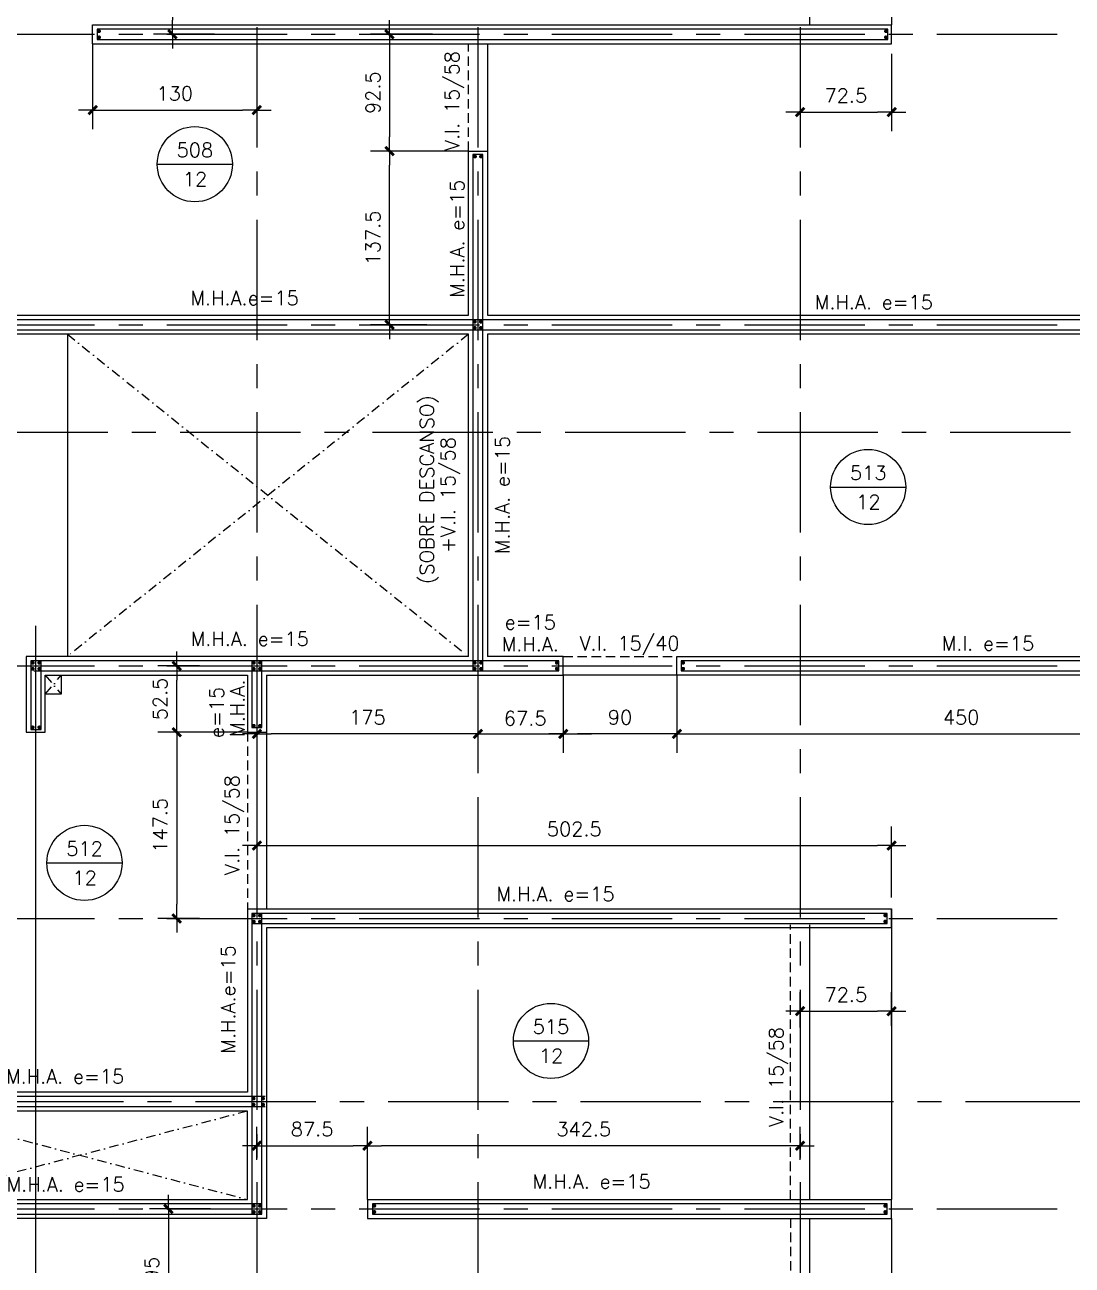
# Model space of a CAD drawing. Header units: millimetres. Extents: x -656330 to -652130, y 68248 to 71298.
# Drawn here: x -654391 to -653562, y 69334 to 70316 of the extents above; entities that cross this region are included whole.
import ezdxf
from ezdxf.enums import TextEntityAlignment as Align

# ---------------------------------------------------------------- set-up
doc = ezdxf.new("R2010")
doc.units = ezdxf.units.MM
doc.header["$LTSCALE"] = 30
for name, pattern in [('CENTER', [50.8, 31.75, -6.35, 6.35, -6.35]), ('DASHDOT', [1, 0.5, -0.25, 0, -0.25]), ('DASHED', [0.75, 0.5, -0.25])]:
    doc.linetypes.add(name, pattern=pattern)
for name, color, linetype in [('BORDE DE LOSAS', 3, 'Continuous'), ('COTAS', 5, 'Continuous'), ('EJES', 1, 'CENTER'), ('MALLA', 1, 'Continuous'), ('MUROS', 5, 'Continuous'), ('SEGMENTOS1', 2, 'DASHED'), ('TEXTOS1', 9, 'Continuous'), ('VANOS', 8, 'DASHDOT'), ('VIGAS', 3, 'Continuous')]:
    doc.layers.add(name, color=color, linetype=linetype)
doc.styles.add('ROMANS', font='romans')
doc.dimstyles.new('ING-50', dxfattribs={"dimscale": 5, "dimtxt": 2.25, "dimasz": 2.25, "dimexe": 3, "dimexo": 0, "dimgap": 1.5, "dimtad": 1, "dimdec": 1, "dimzin": 12, "dimdsep": 46, "dimtxsty": 'ROMANS', "dimblk1": 'TICK1', "dimblk2": 'TICK1', "dimsah": 1, "dimcen": 0.09, "dimclrd": 2, "dimclre": 1, "dimclrt": 3, "dimadec": 1, "dimazin": 3, "dimtfac": 1, "dimtdec": 1, "dimtix": 1, "dimtmove": 2, "dimatfit": 3, "dimfxl": 3, "dimtolj": 1, "dimtzin": 12, "dimarcsym": 0})

# ---------------------------------------------------------------- blocks, each defined once
blk = doc.blocks.new('losa-ne')
at = {"color": 5, "linetype": 'Continuous'}
blk.add_line((-29.75, 0), (29.75, 0), dxfattribs=at)
at = {"color": 3, "linetype": 'Continuous'}
blk.add_circle((0, 0), 29.75, dxfattribs=at)
at = {"color": 3, "linetype": 'Continuous', "style": 'ROMANS'}
for tag, p in [('N%%DL', (0.04, 5.64)), ('ESP', (0.16, -17.44))]:
    blk.add_attdef(tag, text='', height=11.25, dxfattribs=at).set_placement(p, align=Align.CENTER)
blk = doc.blocks.new('TICK1')
at = {"color": 2}
for points in [[(0, 0), (-1, 0)], [(0, 0), (1, 0)]]:
    blk.add_lwpolyline(points, dxfattribs=at)
at = {"color": 2, "const_width": 0.2}
blk.add_lwpolyline([(-0.3, -0.3), (0.3, 0.3)], dxfattribs=at)
blk = doc.blocks.new('*D117')
at = {"layer": 'COTAS', "color": 1, "lineweight": -2}
for p, q in [((-653964.65, 69800.75), (-653964.65, 69739.34)), ((-654032.15, 69789.41), (-654032.15, 69739.34))]:
    blk.add_line(p, q, dxfattribs=at)
at = {"layer": 'COTAS', "color": 2, "lineweight": -2}
for p, q in [((-654043.4, 69754.34), (-654054.65, 69754.34)), ((-654032.15, 69754.34), (-653964.65, 69754.34)), ((-653953.4, 69754.34), (-653942.15, 69754.34))]:
    blk.add_line(p, q, dxfattribs=at)
at = {"layer": 'Defpoints', "color": 0}
for p in [(-653964.65, 69800.75), (-654032.15, 69789.41), (-653964.65, 69754.34)]:
    blk.add_point(p, dxfattribs=at)
at = {"layer": 'COTAS', "color": 2, "lineweight": -2, "xscale": 11.25, "yscale": 11.25, "zscale": 11.25}
blk.add_blockref('TICK1', (-654032.15, 69754.34), dxfattribs=at)
at = {"layer": 'COTAS', "color": 2, "lineweight": -2, "xscale": 11.25, "yscale": 11.25, "zscale": 11.25, "rotation": 180}
blk.add_blockref('TICK1', (-653964.65, 69754.34), dxfattribs=at)
at = {"layer": 'COTAS', "color": 3, "insert": (-653994.74, 69766.66), "char_height": 11.25, "attachment_point": 5, "style": 'ROMANS'}
blk.add_mtext('\\A1;67.5', dxfattribs=at)
blk = doc.blocks.new('*D121')
at = {"layer": 'COTAS', "color": 1, "lineweight": -2}
for p, q in [((-653777.15, 70287.84), (-653777.15, 70231.65)), ((-653704.65, 70292.65), (-653704.65, 70231.65))]:
    blk.add_line(p, q, dxfattribs=at)
at = {"layer": 'COTAS', "color": 2, "lineweight": -2}
blk.add_line((-653765.9, 70246.65), (-653715.9, 70246.65), dxfattribs=at)
at = {"layer": 'Defpoints', "color": 0}
for p in [(-653777.15, 70287.84), (-653704.65, 70292.65), (-653704.65, 70246.65)]:
    blk.add_point(p, dxfattribs=at)
at = {"layer": 'COTAS', "color": 2, "lineweight": -2, "xscale": 11.25, "yscale": 11.25, "zscale": 11.25, "rotation": 180}
blk.add_blockref('TICK1', (-653777.15, 70246.65), dxfattribs=at)
at = {"layer": 'COTAS', "color": 2, "lineweight": -2, "xscale": 11.25, "yscale": 11.25, "zscale": 11.25}
blk.add_blockref('TICK1', (-653704.65, 70246.65), dxfattribs=at)
at = {"layer": 'COTAS', "color": 3, "insert": (-653740.9, 70259.78), "char_height": 11.25, "attachment_point": 5, "style": 'ROMANS'}
blk.add_mtext('\\A1;72.5', dxfattribs=at)
blk = doc.blocks.new('*D185')
at = {"layer": 'COTAS', "color": 1, "lineweight": -2}
for p, q in [((-653777.15, 69521.93), (-653777.15, 69549.83)), ((-653704.65, 69523.25), (-653704.65, 69549.83))]:
    blk.add_line(p, q, dxfattribs=at)
at = {"layer": 'COTAS', "color": 2, "lineweight": -2}
blk.add_line((-653765.9, 69534.83), (-653715.9, 69534.83), dxfattribs=at)
at = {"layer": 'Defpoints', "color": 0}
for p in [(-653704.65, 69534.83), (-653777.15, 69521.93), (-653704.65, 69523.25)]:
    blk.add_point(p, dxfattribs=at)
at = {"layer": 'COTAS', "color": 2, "lineweight": -2, "xscale": 11.25, "yscale": 11.25, "zscale": 11.25, "rotation": 180}
blk.add_blockref('TICK1', (-653777.15, 69534.83), dxfattribs=at)
at = {"layer": 'COTAS', "color": 2, "lineweight": -2, "xscale": 11.25, "yscale": 11.25, "zscale": 11.25}
blk.add_blockref('TICK1', (-653704.65, 69534.83), dxfattribs=at)
at = {"layer": 'COTAS', "color": 3, "insert": (-653740.9, 69547.96), "char_height": 11.25, "attachment_point": 5, "style": 'ROMANS'}
blk.add_mtext('\\A1;72.5', dxfattribs=at)
blk = doc.blocks.new('*D186')
at = {"layer": 'COTAS', "color": 1, "lineweight": -2}
for p, q in [((-654207.15, 69417.03), (-654207.15, 69443.33)), ((-654119.65, 69385.75), (-654119.65, 69443.33))]:
    blk.add_line(p, q, dxfattribs=at)
at = {"layer": 'COTAS', "color": 2, "lineweight": -2}
blk.add_line((-654195.9, 69428.33), (-654130.9, 69428.33), dxfattribs=at)
at = {"layer": 'Defpoints', "color": 0}
for p in [(-654119.65, 69428.33), (-654207.15, 69417.03), (-654119.65, 69385.75)]:
    blk.add_point(p, dxfattribs=at)
at = {"layer": 'COTAS', "color": 2, "lineweight": -2, "xscale": 11.25, "yscale": 11.25, "zscale": 11.25, "rotation": 180}
blk.add_blockref('TICK1', (-654207.15, 69428.33), dxfattribs=at)
at = {"layer": 'COTAS', "color": 2, "lineweight": -2, "xscale": 11.25, "yscale": 11.25, "zscale": 11.25}
blk.add_blockref('TICK1', (-654119.65, 69428.33), dxfattribs=at)
at = {"layer": 'COTAS', "color": 3, "insert": (-654163.4, 69441.45), "char_height": 11.25, "attachment_point": 5, "style": 'ROMANS'}
blk.add_mtext('\\A1;87.5', dxfattribs=at)
blk = doc.blocks.new('*D188')
at = {"layer": 'COTAS', "color": 1, "lineweight": -2}
for p, q in [((-654252.61, 69808.25), (-654285.59, 69808.25)), ((-654214.65, 69755.75), (-654285.59, 69755.75))]:
    blk.add_line(p, q, dxfattribs=at)
at = {"layer": 'COTAS', "color": 2, "lineweight": -2}
blk.add_line((-654270.59, 69767), (-654270.59, 69797), dxfattribs=at)
at = {"layer": 'Defpoints', "color": 0}
for p in [(-654270.59, 69808.25), (-654252.61, 69808.25), (-654214.65, 69755.75)]:
    blk.add_point(p, dxfattribs=at)
at = {"layer": 'COTAS', "color": 2, "lineweight": -2, "xscale": 11.25, "yscale": 11.25, "zscale": 11.25}
for p, rotation in [((-654270.59, 69808.25), 90), ((-654270.59, 69755.75), 270)]:
    blk.add_blockref('TICK1', p, dxfattribs=dict(at, rotation=rotation))
at = {"layer": 'COTAS', "color": 3, "insert": (-654283.71, 69782), "char_height": 11.25, "attachment_point": 5, "rotation": 90, "style": 'ROMANS'}
blk.add_mtext('\\A1;52.5', dxfattribs=at)
blk = doc.blocks.new('*D189')
at = {"layer": 'COTAS', "color": 1, "lineweight": -2}
for p, q in [((-654214.65, 69755.75), (-654285.59, 69755.75)), ((-654252.61, 69608.25), (-654285.59, 69608.25))]:
    blk.add_line(p, q, dxfattribs=at)
at = {"layer": 'COTAS', "color": 2, "lineweight": -2}
blk.add_line((-654270.59, 69744.5), (-654270.59, 69619.5), dxfattribs=at)
at = {"layer": 'Defpoints', "color": 0}
for p in [(-654214.65, 69755.75), (-654270.59, 69608.25), (-654252.61, 69608.25)]:
    blk.add_point(p, dxfattribs=at)
at = {"layer": 'COTAS', "color": 2, "lineweight": -2, "xscale": 11.25, "yscale": 11.25, "zscale": 11.25}
for p, rotation in [((-654270.59, 69755.75), 90), ((-654270.59, 69608.25), 270)]:
    blk.add_blockref('TICK1', p, dxfattribs=dict(at, rotation=rotation))
at = {"layer": 'COTAS', "color": 3, "insert": (-654283.71, 69682), "char_height": 11.25, "attachment_point": 5, "rotation": 90, "style": 'ROMANS'}
blk.add_mtext('\\A1;147.5', dxfattribs=at)
blk = doc.blocks.new('*D190')
at = {"layer": 'COTAS', "color": 1, "lineweight": -2}
for p, q in [((-654119.65, 69385.75), (-654119.65, 69443.33)), ((-653777.15, 69417.03), (-653777.15, 69443.33))]:
    blk.add_line(p, q, dxfattribs=at)
at = {"layer": 'COTAS', "color": 2, "lineweight": -2}
blk.add_line((-653788.4, 69428.33), (-654108.4, 69428.33), dxfattribs=at)
at = {"layer": 'Defpoints', "color": 0}
for p in [(-654119.65, 69428.33), (-653777.15, 69417.03), (-654119.65, 69385.75)]:
    blk.add_point(p, dxfattribs=at)
at = {"layer": 'COTAS', "color": 2, "lineweight": -2, "xscale": 11.25, "yscale": 11.25, "zscale": 11.25, "rotation": 180}
blk.add_blockref('TICK1', (-654119.65, 69428.33), dxfattribs=at)
at = {"layer": 'COTAS', "color": 2, "lineweight": -2, "xscale": 11.25, "yscale": 11.25, "zscale": 11.25}
blk.add_blockref('TICK1', (-653777.15, 69428.33), dxfattribs=at)
at = {"layer": 'COTAS', "color": 3, "insert": (-653948.4, 69441.45), "char_height": 11.25, "attachment_point": 5, "style": 'ROMANS'}
blk.add_mtext('\\A1;342.5', dxfattribs=at)
blk = doc.blocks.new('*D192')
at = {"layer": 'COTAS', "color": 1, "lineweight": -2}
for p, q in [((-654243.88, 69378.25), (-654292.15, 69378.25)), ((-654214.65, 69283.25), (-654292.15, 69283.25))]:
    blk.add_line(p, q, dxfattribs=at)
at = {"layer": 'COTAS', "color": 2, "lineweight": -2}
blk.add_line((-654277.15, 69367), (-654277.15, 69294.5), dxfattribs=at)
at = {"layer": 'Defpoints', "color": 0}
for p in [(-654243.88, 69378.25), (-654277.15, 69283.25), (-654214.65, 69283.25)]:
    blk.add_point(p, dxfattribs=at)
at = {"layer": 'COTAS', "color": 2, "lineweight": -2, "xscale": 11.25, "yscale": 11.25, "zscale": 11.25}
for p, rotation in [((-654277.15, 69378.25), 90), ((-654277.15, 69283.25), 270)]:
    blk.add_blockref('TICK1', p, dxfattribs=dict(at, rotation=rotation))
at = {"layer": 'COTAS', "color": 3, "insert": (-654290.27, 69330.75), "char_height": 11.25, "attachment_point": 5, "rotation": 90, "style": 'ROMANS'}
blk.add_mtext('\\A1;95', dxfattribs=at)
blk = doc.blocks.new('*D194')
at = {"layer": 'COTAS', "color": 1, "lineweight": -2}
for p, q in [((-654218.04, 70395.75), (-654288.98, 70395.75)), ((-654240.56, 70308.25), (-654288.98, 70308.25))]:
    blk.add_line(p, q, dxfattribs=at)
at = {"layer": 'COTAS', "color": 2, "lineweight": -2}
blk.add_line((-654273.98, 70384.5), (-654273.98, 70319.5), dxfattribs=at)
at = {"layer": 'Defpoints', "color": 0}
for p in [(-654218.04, 70395.75), (-654273.98, 70308.25), (-654240.56, 70308.25)]:
    blk.add_point(p, dxfattribs=at)
at = {"layer": 'COTAS', "color": 2, "lineweight": -2, "xscale": 11.25, "yscale": 11.25, "zscale": 11.25}
for p, rotation in [((-654273.98, 70395.75), 90), ((-654273.98, 70308.25), 270)]:
    blk.add_blockref('TICK1', p, dxfattribs=dict(at, rotation=rotation))
at = {"layer": 'COTAS', "color": 3, "insert": (-654287.11, 70352), "char_height": 11.25, "attachment_point": 5, "rotation": 90, "style": 'ROMANS'}
blk.add_mtext('\\A1;87.5', dxfattribs=at)
blk = doc.blocks.new('*D195')
at = {"layer": 'COTAS', "color": 1, "lineweight": -2}
for p, q in [((-654032.15, 69789.41), (-654032.15, 69739.34)), ((-654207.15, 69770.22), (-654207.15, 69739.34))]:
    blk.add_line(p, q, dxfattribs=at)
at = {"layer": 'COTAS', "color": 2, "lineweight": -2}
blk.add_line((-654043.4, 69754.34), (-654195.9, 69754.34), dxfattribs=at)
at = {"layer": 'Defpoints', "color": 0}
for p in [(-654032.15, 69789.41), (-654207.15, 69770.22), (-654207.15, 69754.34)]:
    blk.add_point(p, dxfattribs=at)
at = {"layer": 'COTAS', "color": 2, "lineweight": -2, "xscale": 11.25, "yscale": 11.25, "zscale": 11.25, "rotation": 180}
blk.add_blockref('TICK1', (-654207.15, 69754.34), dxfattribs=at)
at = {"layer": 'COTAS', "color": 2, "lineweight": -2, "xscale": 11.25, "yscale": 11.25, "zscale": 11.25}
blk.add_blockref('TICK1', (-654032.15, 69754.34), dxfattribs=at)
at = {"layer": 'COTAS', "color": 3, "insert": (-654119.65, 69767.47), "char_height": 11.25, "attachment_point": 5, "style": 'ROMANS'}
blk.add_mtext('\\A1;175', dxfattribs=at)
blk = doc.blocks.new('*D202')
at = {"layer": 'COTAS', "color": 1, "lineweight": -2}
for p, q in [((-654039.65, 70215.75), (-654117.15, 70215.75)), ((-654072.7, 70078.25), (-654117.15, 70078.25))]:
    blk.add_line(p, q, dxfattribs=at)
at = {"layer": 'COTAS', "color": 2, "lineweight": -2}
blk.add_line((-654102.15, 70089.5), (-654102.15, 70204.5), dxfattribs=at)
at = {"layer": 'Defpoints', "color": 0}
for p in [(-654102.15, 70215.75), (-654039.65, 70215.75), (-654072.7, 70078.25)]:
    blk.add_point(p, dxfattribs=at)
at = {"layer": 'COTAS', "color": 2, "lineweight": -2, "xscale": 11.25, "yscale": 11.25, "zscale": 11.25}
for p, rotation in [((-654102.15, 70215.75), 90), ((-654102.15, 70078.25), 270)]:
    blk.add_blockref('TICK1', p, dxfattribs=dict(at, rotation=rotation))
at = {"layer": 'COTAS', "color": 3, "insert": (-654115.27, 70147), "char_height": 11.25, "attachment_point": 5, "rotation": 90, "style": 'ROMANS'}
blk.add_mtext('\\A1;137.5', dxfattribs=at)
blk = doc.blocks.new('*D203')
at = {"layer": 'COTAS', "color": 1, "lineweight": -2}
for p, q in [((-654068.11, 70308.25), (-654117.15, 70308.25)), ((-654039.65, 70215.75), (-654117.15, 70215.75))]:
    blk.add_line(p, q, dxfattribs=at)
at = {"layer": 'COTAS', "color": 2, "lineweight": -2}
blk.add_line((-654102.15, 70297), (-654102.15, 70227), dxfattribs=at)
at = {"layer": 'Defpoints', "color": 0}
for p in [(-654068.11, 70308.25), (-654102.15, 70215.75), (-654039.65, 70215.75)]:
    blk.add_point(p, dxfattribs=at)
at = {"layer": 'COTAS', "color": 2, "lineweight": -2, "xscale": 11.25, "yscale": 11.25, "zscale": 11.25}
for p, rotation in [((-654102.15, 70308.25), 90), ((-654102.15, 70215.75), 270)]:
    blk.add_blockref('TICK1', p, dxfattribs=dict(at, rotation=rotation))
at = {"layer": 'COTAS', "color": 3, "insert": (-654115.27, 70262), "char_height": 11.25, "attachment_point": 5, "rotation": 90, "style": 'ROMANS'}
blk.add_mtext('\\A1;92.5', dxfattribs=at)
blk = doc.blocks.new('*D210')
at = {"layer": 'COTAS', "color": 1, "lineweight": -2}
for p, q in [((-653964.65, 69800.75), (-653964.65, 69739.34)), ((-653874.65, 69800.75), (-653874.65, 69739.34))]:
    blk.add_line(p, q, dxfattribs=at)
at = {"layer": 'COTAS', "color": 2, "lineweight": -2}
blk.add_line((-653885.9, 69754.34), (-653953.4, 69754.34), dxfattribs=at)
at = {"layer": 'Defpoints', "color": 0}
for p in [(-653964.65, 69800.75), (-653874.65, 69800.75), (-653964.65, 69754.34)]:
    blk.add_point(p, dxfattribs=at)
at = {"layer": 'COTAS', "color": 2, "lineweight": -2, "xscale": 11.25, "yscale": 11.25, "zscale": 11.25, "rotation": 180}
blk.add_blockref('TICK1', (-653964.65, 69754.34), dxfattribs=at)
at = {"layer": 'COTAS', "color": 2, "lineweight": -2, "xscale": 11.25, "yscale": 11.25, "zscale": 11.25}
blk.add_blockref('TICK1', (-653874.65, 69754.34), dxfattribs=at)
at = {"layer": 'COTAS', "color": 3, "insert": (-653919.65, 69767.47), "char_height": 11.25, "attachment_point": 5, "style": 'ROMANS'}
blk.add_mtext('\\A1;90', dxfattribs=at)
blk = doc.blocks.new('*D211')
at = {"layer": 'COTAS', "color": 1, "lineweight": -2}
for p, q in [((-653874.65, 69800.75), (-653874.65, 69739.34)), ((-653424.65, 69775.68), (-653424.65, 69739.34))]:
    blk.add_line(p, q, dxfattribs=at)
at = {"layer": 'COTAS', "color": 2, "lineweight": -2}
blk.add_line((-653863.4, 69754.34), (-653435.9, 69754.34), dxfattribs=at)
at = {"layer": 'Defpoints', "color": 0}
for p in [(-653874.65, 69800.75), (-653424.65, 69775.68), (-653424.65, 69754.34)]:
    blk.add_point(p, dxfattribs=at)
at = {"layer": 'COTAS', "color": 2, "lineweight": -2, "xscale": 11.25, "yscale": 11.25, "zscale": 11.25, "rotation": 180}
blk.add_blockref('TICK1', (-653874.65, 69754.34), dxfattribs=at)
at = {"layer": 'COTAS', "color": 2, "lineweight": -2, "xscale": 11.25, "yscale": 11.25, "zscale": 11.25}
blk.add_blockref('TICK1', (-653424.65, 69754.34), dxfattribs=at)
at = {"layer": 'COTAS', "color": 3, "insert": (-653649.65, 69767.47), "char_height": 11.25, "attachment_point": 5, "style": 'ROMANS'}
blk.add_mtext('\\A1;450', dxfattribs=at)
blk = doc.blocks.new('*D217')
at = {"layer": 'COTAS', "color": 1, "lineweight": -2, "ltscale": 0.5}
for p, q in [((-654337.15, 70300.75), (-654337.15, 70233.25)), ((-654207.15, 70254.9), (-654207.15, 70233.25))]:
    blk.add_line(p, q, dxfattribs=at)
at = {"layer": 'COTAS', "color": 2, "lineweight": -2, "ltscale": 0.5}
blk.add_line((-654325.9, 70248.25), (-654218.4, 70248.25), dxfattribs=at)
at = {"layer": 'Defpoints', "color": 0, "ltscale": 0.5}
for p in [(-654337.15, 70300.75), (-654207.15, 70254.9), (-654207.15, 70248.25)]:
    blk.add_point(p, dxfattribs=at)
at = {"layer": 'COTAS', "color": 2, "lineweight": -2, "ltscale": 0.5, "xscale": 11.25, "yscale": 11.25, "zscale": 11.25, "rotation": 180}
blk.add_blockref('TICK1', (-654337.15, 70248.25), dxfattribs=at)
at = {"layer": 'COTAS', "color": 2, "lineweight": -2, "ltscale": 0.5, "xscale": 11.25, "yscale": 11.25, "zscale": 11.25}
blk.add_blockref('TICK1', (-654207.15, 70248.25), dxfattribs=at)
at = {"layer": 'COTAS', "color": 3, "ltscale": 0.5, "insert": (-654272.15, 70261.38), "char_height": 11.25, "attachment_point": 5, "style": 'ROMANS'}
blk.add_mtext('\\A1;130', dxfattribs=at)
blk = doc.blocks.new('*D236')
at = {"layer": 'COTAS', "color": 1, "lineweight": -2}
for p, q in [((-654207.15, 69820.32), (-654207.15, 69650.96)), ((-653704.65, 69624.85), (-653704.65, 69680.96))]:
    blk.add_line(p, q, dxfattribs=at)
at = {"layer": 'COTAS', "color": 2, "lineweight": -2}
blk.add_line((-654195.9, 69665.96), (-653715.9, 69665.96), dxfattribs=at)
at = {"layer": 'Defpoints', "color": 0}
for p in [(-654207.15, 69820.32), (-653704.65, 69665.96), (-653704.65, 69624.85)]:
    blk.add_point(p, dxfattribs=at)
at = {"layer": 'COTAS', "color": 2, "lineweight": -2, "xscale": 11.25, "yscale": 11.25, "zscale": 11.25, "rotation": 180}
blk.add_blockref('TICK1', (-654207.15, 69665.96), dxfattribs=at)
at = {"layer": 'COTAS', "color": 2, "lineweight": -2, "xscale": 11.25, "yscale": 11.25, "zscale": 11.25}
blk.add_blockref('TICK1', (-653704.65, 69665.96), dxfattribs=at)
at = {"layer": 'COTAS', "color": 3, "insert": (-653955.9, 69679.08), "char_height": 11.25, "attachment_point": 5, "style": 'ROMANS'}
blk.add_mtext('\\A1;502.5', dxfattribs=at)

msp = doc.modelspace()

# ---------------------------------------------------------------- linework, layer by layer
at = {"layer": 'BORDE DE LOSAS', "ltscale": 0.5}
for p, q in [((-653704.648, 70600.753), (-653704.648, 70315.753)), ((-653704.648, 69615.753), (-653704.648, 69385.753)), ((-653704.648, 69370.753), (-653704.648, 69085.753))]:
    msp.add_line(p, q, dxfattribs=at)
at = {"layer": 'BORDE DE LOSAS', "ltscale": 0.2}
msp.add_line((-654357.148, 70070.753), (-654357.148, 69815.753), dxfattribs=at)
msp.add_lwpolyline([(-654374.648, 69800.753), (-654362.148, 69800.753), (-654362.148, 69785.753), (-654374.648, 69785.753)], close=True, dxfattribs=at)
at = {"layer": 'EJES', "ltscale": 0.1}
for p, q in [((-654207.148, 71228.253), (-654207.148, 68448.253)), ((-654032.148, 71228.253), (-654032.148, 68448.253)), ((-653777.148, 71228.253), (-653777.148, 68448.253)), ((-656259.648, 70308.253), (-652981.525, 70308.253)), ((-656259.648, 70078.253), (-652981.525, 70078.253)), ((-654725.177, 69993.253), (-652983.526, 69993.253)), ((-656259.648, 69808.253), (-652983.157, 69808.253)), ((-656259.648, 69608.253), (-652983.157, 69608.253)), ((-654560.469, 69463.253), (-652983.157, 69463.253)), ((-656259.648, 69378.253), (-652983.157, 69378.253))]:
    msp.add_line(p, q, dxfattribs=at)
at = {"layer": 'MALLA', "ltscale": 0.5}
for p, q in [((-653707.587, 70312.253), (-654333.648, 70312.253)), ((-654333.648, 70312.253), (-654333.648, 70304.253)), ((-654333.648, 70304.253), (-653707.587, 70304.253)), ((-653707.587, 70304.253), (-653707.587, 70312.253)), ((-653707.587, 70304.253), (-653707.587, 70312.253)), ((-654036.148, 70213.021), (-654036.148, 69804.253)), ((-654028.148, 70213.021), (-654036.148, 70213.021)), ((-654028.148, 69804.253), (-654028.148, 70213.021)), ((-653388.148, 70082.253), (-654758.648, 70082.253)), ((-654758.648, 70074.253), (-653388.148, 70074.253)), ((-654038.648, 70074.253), (-654025.648, 70074.253)), ((-654382.148, 68448.253), (-654382.148, 69839.976)), ((-654386.148, 69812.253), (-654386.148, 69804.253)), ((-654386.148, 69812.253), (-654386.148, 69757.95)), ((-654377.826, 69812.253), (-654386.148, 69812.253)), ((-653968.148, 69812.253), (-654383.648, 69812.253)), ((-654377.826, 69757.95), (-654377.826, 69812.253)), ((-654211.148, 69812.253), (-654211.148, 69759.345)), ((-654203.148, 69759.345), (-654203.148, 69812.253)), ((-653968.148, 69804.253), (-653968.148, 69812.253)), ((-653418.148, 69812.253), (-653871.148, 69812.253)), ((-653871.148, 69812.253), (-653871.148, 69804.253)), ((-654383.648, 69804.253), (-653968.148, 69804.253)), ((-653871.148, 69804.253), (-653418.148, 69804.253)), ((-654386.148, 69757.95), (-654377.826, 69757.95)), ((-654211.148, 69759.345), (-654203.148, 69759.345)), ((-653708.148, 69612.253), (-654211.148, 69612.253)), ((-654211.148, 69612.253), (-654211.148, 69374.253)), ((-654203.148, 69374.253), (-654203.148, 69612.253)), ((-653708.148, 69604.253), (-653708.148, 69612.253)), ((-654211.148, 69604.253), (-653708.148, 69604.253)), ((-654200.648, 69467.253), (-654491.148, 69467.253)), ((-654491.148, 69459.253), (-654200.648, 69459.253)), ((-654203.148, 69382.253), (-654491.148, 69382.253)), ((-654203.148, 69382.253), (-654211.148, 69382.253)), ((-653708.148, 69382.253), (-654115.737, 69382.253)), ((-654115.737, 69382.253), (-654115.737, 69374.253)), ((-653708.148, 69374.253), (-653708.148, 69382.253)), ((-654491.148, 69374.253), (-654203.148, 69374.253)), ((-654115.737, 69374.253), (-653708.148, 69374.253))]:
    msp.add_line(p, q, dxfattribs=at)
at = {"layer": 'MALLA', "ltscale": 0.5, "const_width": 1.5}
for points in [[(-654332.807, 70310.662, 1), (-654331.307, 70310.662, 1)], [(-654332.807, 70310.662, 1), (-654331.307, 70310.662, 1)], [(-654332.807, 70305.844, 1), (-654331.307, 70305.844, 1)], [(-653709.928, 70310.662, 1), (-653708.428, 70310.662, 1)], [(-653709.928, 70305.844, 1), (-653708.428, 70305.844, 1)], [(-653709.928, 70305.844, 1), (-653708.428, 70305.844, 1)], [(-654035.19, 70211.43, 1), (-654033.69, 70211.43, 1)], [(-654030.529, 70211.43, 1), (-654029.029, 70211.43, 1)], [(-654035.404, 70080.662, 1), (-654033.904, 70080.662, 1)], [(-654035.404, 70075.837, 1), (-654033.904, 70075.837, 1)], [(-654030.611, 70080.668, 1), (-654029.111, 70080.668, 1)], [(-654030.611, 70075.844, 1), (-654029.111, 70075.844, 1)], [(-654385.307, 69810.662, 1), (-654383.807, 69810.662, 1)], [(-654385.307, 69810.662, 1), (-654383.807, 69810.662, 1)], [(-654380.167, 69810.662, 1), (-654378.667, 69810.662, 1)], [(-654210.307, 69810.662, 1), (-654208.807, 69810.662, 1)], [(-654205.435, 69810.662, 1), (-654203.935, 69810.662, 1)], [(-654035.415, 69810.667, 1), (-654033.915, 69810.667, 1)], [(-654030.493, 69810.667, 1), (-654028.993, 69810.667, 1)], [(-653970.489, 69810.667, 1), (-653968.989, 69810.667, 1)], [(-653870.415, 69810.667, 1), (-653868.915, 69810.667, 1)], [(-654385.307, 69805.844, 1), (-654383.807, 69805.844, 1)], [(-654380.167, 69805.924, 1), (-654378.667, 69805.924, 1)], [(-654210.307, 69805.844, 1), (-654208.807, 69805.844, 1)], [(-654205.435, 69805.924, 1), (-654203.935, 69805.924, 1)], [(-654035.415, 69805.936, 1), (-654033.915, 69805.936, 1)], [(-654030.493, 69805.936, 1), (-654028.993, 69805.936, 1)], [(-653970.489, 69805.936, 1), (-653968.989, 69805.936, 1)], [(-653870.415, 69805.936, 1), (-653868.915, 69805.936, 1)], [(-654385.307, 69759.541, 1), (-654383.807, 69759.541, 1)], [(-654380.167, 69759.541, 1), (-654378.667, 69759.541, 1)], [(-654210.307, 69760.802, 1), (-654208.807, 69760.802, 1)], [(-654205.49, 69760.76, 1), (-654203.99, 69760.76, 1)], [(-654210.307, 69610.608, 1), (-654208.807, 69610.608, 1)], [(-654210.307, 69605.71, 1), (-654208.807, 69605.71, 1)], [(-654205.49, 69610.608, 1), (-654203.99, 69610.608, 1)], [(-654205.49, 69610.608, 1), (-654203.99, 69610.608, 1)], [(-654205.49, 69605.669, 1), (-654203.99, 69605.669, 1)], [(-653710.489, 69610.662, 1), (-653708.989, 69610.662, 1)], [(-653710.489, 69610.662, 1), (-653708.989, 69610.662, 1)], [(-653710.489, 69605.844, 1), (-653708.989, 69605.844, 1)], [(-654210.466, 69465.662, 1), (-654208.966, 69465.662, 1)], [(-654210.466, 69460.844, 1), (-654208.966, 69460.844, 1)], [(-654202.989, 69465.662, 1), (-654201.489, 69465.662, 1)], [(-654202.989, 69460.844, 1), (-654201.489, 69460.844, 1)], [(-654210.307, 69380.662, 1), (-654208.807, 69380.662, 1)], [(-654205.484, 69380.662, 1), (-654203.984, 69380.662, 1)], [(-654114.896, 69380.662, 1), (-654113.396, 69380.662, 1)], [(-653710.489, 69380.662, 1), (-653708.989, 69380.662, 1)], [(-653710.489, 69380.662, 1), (-653708.989, 69380.662, 1)], [(-654210.307, 69375.886, 1), (-654208.807, 69375.886, 1)], [(-654205.484, 69375.844, 1), (-654203.984, 69375.844, 1)], [(-654114.896, 69375.886, 1), (-654113.396, 69375.886, 1)], [(-653710.489, 69375.844, 1), (-653708.989, 69375.844, 1)]]:
    msp.add_lwpolyline(points, format="xyb", close=True, dxfattribs=at)
at = {"layer": 'MUROS'}
for p, q in [((-654337.148, 70315.753), (-653704.648, 70315.753)), ((-653704.648, 70300.753), (-653704.648, 70315.753)), ((-654039.648, 69815.753), (-654039.648, 70070.753)), ((-654024.648, 70070.753), (-654024.648, 69815.753)), ((-654214.648, 69800.753), (-654214.648, 69755.753)), ((-654199.648, 69800.753), (-653964.648, 69800.753)), ((-654199.648, 69800.753), (-654199.648, 69755.753)), ((-654214.648, 69615.753), (-654214.648, 69470.753)), ((-653704.648, 69600.753), (-653704.648, 69615.753)), ((-654214.648, 69470.753), (-654479.648, 69470.753)), ((-654214.648, 69455.753), (-654479.648, 69455.753)), ((-654214.648, 69385.753), (-654214.648, 69455.753)), ((-653704.648, 69370.753), (-653704.648, 69385.753)), ((-654119.648, 69370.753), (-653704.648, 69370.753))]:
    msp.add_line(p, q, dxfattribs=at)
at = {"layer": 'MUROS', "ltscale": 0.5}
for p, q in [((-654337.148, 70300.753), (-654337.148, 70315.753)), ((-654337.148, 70300.753), (-653704.648, 70300.753)), ((-654039.648, 70085.753), (-654039.648, 70215.753)), ((-654039.648, 70215.753), (-654024.648, 70215.753)), ((-654024.648, 70215.753), (-654024.648, 70085.753)), ((-653874.648, 69800.753), (-653874.648, 69815.753)), ((-653874.648, 69815.753), (-653449.648, 69815.753)), ((-653414.648, 69800.753), (-653874.648, 69800.753)), ((-654214.648, 69755.753), (-654199.648, 69755.753)), ((-654214.648, 69615.753), (-653704.648, 69615.753)), ((-654479.648, 69385.753), (-654214.648, 69385.753)), ((-654119.648, 69385.753), (-653704.648, 69385.753)), ((-654119.648, 69385.753), (-654119.648, 69370.753))]:
    msp.add_line(p, q, dxfattribs=at)
at = {"layer": 'MUROS'}
for points in [[(-654479.648, 70085.753), (-654039.648, 70085.753)], [(-654024.648, 70085.753), (-653384.648, 70085.753), (-653384.648, 70070.753), (-653414.648, 70070.753)], [(-654039.648, 70070.753), (-654479.648, 70070.753)], [(-653444.648, 70070.753), (-654024.648, 70070.753)], [(-654039.648, 69815.753), (-654389.648, 69815.753), (-654389.648, 69755.753), (-654374.648, 69755.753), (-654374.648, 69800.753), (-654214.648, 69800.753)], [(-653964.648, 69800.753), (-653964.648, 69815.753), (-654024.648, 69815.753)], [(-653704.648, 69600.753), (-654199.648, 69600.753), (-654199.648, 69370.753), (-654494.648, 69370.753)]]:
    msp.add_lwpolyline(points, dxfattribs=at)
at = {"layer": 'SEGMENTOS1', "ltscale": 0.5}
for p, q in [((-654039.648, 70215.753), (-654039.648, 70300.753)), ((-653964.648, 69815.753), (-653874.648, 69815.753)), ((-654214.648, 69755.753), (-654214.648, 69615.753)), ((-653784.648, 69385.753), (-653784.648, 69603.253)), ((-653784.648, 69370.753), (-653784.648, 69100.753))]:
    msp.add_line(p, q, dxfattribs=at)
at = {"layer": 'VANOS', "ltscale": 0.5}
for p, q in [((-654039.648, 70070.753), (-654357.148, 69815.753)), ((-654357.148, 70070.753), (-654039.648, 69815.753)), ((-654374.648, 69800.753), (-654362.148, 69785.753)), ((-654374.648, 69785.753), (-654362.148, 69800.753)), ((-654479.648, 69455.753), (-654214.648, 69385.753)), ((-654214.648, 69455.753), (-654479.648, 69385.753))]:
    msp.add_line(p, q, dxfattribs=at)
at = {"layer": 'VIGAS', "ltscale": 0.5}
for p, q in [((-653769.648, 70585.751), (-653769.648, 70315.753)), ((-654024.648, 70300.753), (-654024.648, 70215.753)), ((-653874.648, 69800.753), (-653964.648, 69800.753)), ((-654199.648, 69755.753), (-654199.648, 69615.753)), ((-653704.648, 69615.753), (-653704.648, 69615.753)), ((-653769.648, 69603.253), (-653769.648, 69385.753)), ((-653704.648, 69370.753), (-653704.648, 69385.753)), ((-653769.648, 69370.753), (-653769.648, 69100.753))]:
    msp.add_line(p, q, dxfattribs=at)

# ---------------------------------------------------------------- block references
at = {"layer": 'TEXTOS1', "ltscale": 0.5}
for p, values in [((-654256.256, 70205.4), {'N%%DL': '508', 'ESP': '12'}), ((-653723.227, 69949.833), {'N%%DL': '513', 'ESP': '12'}), ((-654343.616, 69652.235), {'N%%DL': '512', 'ESP': '12'}), ((-653974.337, 69511.3), {'N%%DL': '515', 'ESP': '12'})]:
    msp.add_blockref('losa-ne', p, dxfattribs=at).add_auto_attribs(values)

# ---------------------------------------------------------------- texts
at = {"layer": 'TEXTOS1', "style": 'ROMANS'}
for s, p in [('V.I. 15/58', (-654047.025, 70255.486)), ('M.H.A. e=15', (-654042.969, 70146.429)), ('(SOBRE DESCANSO)', (-654066.999, 69947.783)), ('M.H.A. e=15', (-654007.135, 69943.527)), ('+V.I. 15/58', (-654050.264, 69943.527)), ('M.H.A.', (-654216.959, 69774.699)), ('e=15', (-654233.346, 69771.353)), ('V.I. 15/58', (-654221.203, 69682.233)), ('M.H.A.e=15', (-654224.277, 69544.172)), ('V.I. 15/58', (-653790.449, 69482.739))]:
    msp.add_text(s, height=11.25, rotation=90, dxfattribs=at).set_placement(p, align=Align.CENTER)
for s, p in [('M.H.A.e=15', (-654216.886, 70093.836)), ('M.H.A. e=15', (-653718.741, 70090.573)), ('e=15', (-653990.732, 69837.12)), ('M.H.A. e=15', (-654212.798, 69823.996)), ('V.I. 15/40', (-653912.137, 69820.47)), ('M.I. e=15', (-653628.441, 69820.362)), ('M.H.A.', (-653990.732, 69819.807)), ('M.H.A. e=15', (-653970.78, 69621.989)), ('M.H.A. e=15', (-654358.985, 69477.573)), ('M.H.A. e=15', (-654358.533, 69392.069)), ('M.H.A. e=15', (-653942.155, 69394.371))]:
    msp.add_text(s, height=11.25, dxfattribs=at).set_placement(p, align=Align.CENTER)

# ---------------------------------------------------------------- dimensions: what is measured, and where the dimension line sits
at = {"layer": 'COTAS'}
for base, p1, p2, angle, picture, middle in [((-654273.98, 70308.253), (-654218.039, 70395.753), (-654240.556, 70308.253), 270, '*D194', (-654287.105, 70352.003)), ((-654102.148, 70215.753), (-654068.109, 70308.253), (-654039.648, 70215.753), 90, '*D203', (-654115.273, 70262.003)), ((-654102.148, 70215.753), (-654072.701, 70078.253), (-654039.648, 70215.753), 270, '*D202', (-654115.273, 70147.003)), ((-654270.589, 69808.253), (-654214.648, 69755.753), (-654252.606, 69808.253), 90, '*D188', (-654283.714, 69782.003)), ((-653964.648, 69754.342), (-653874.648, 69800.753), (-653964.648, 69800.753), 0, '*D210', (-653919.648, 69767.467)), ((-653424.648, 69754.342), (-653874.648, 69800.753), (-653424.648, 69775.68), 180, '*D211', (-653649.648, 69767.467)), ((-654270.589, 69608.253), (-654214.648, 69755.753), (-654252.606, 69608.253), 270, '*D189', (-654283.714, 69682.003)), ((-654119.648, 69428.326), (-653777.148, 69417.026), (-654119.648, 69385.753), 180, '*D190', (-653948.398, 69441.451)), ((-654277.148, 69283.253), (-654243.878, 69378.253), (-654214.648, 69283.253), 90, '*D192', (-654290.273, 69330.753))]:
    dim = msp.add_linear_dim(base=base, p1=p1, p2=p2, angle=angle, dimstyle='ING-50', dxfattribs=at)
    dim.commit()
    dim.dimension.update_dxf_attribs({"geometry": picture, "text_midpoint": middle})
at = {"layer": 'COTAS', "ltscale": 0.5}
dim = msp.add_linear_dim(base=(-654207.148, 70248.253), p1=(-654337.148, 70300.753), p2=(-654207.148, 70254.899), angle=180, dimstyle='ING-50', dxfattribs=at)
dim.commit()
dim.dimension.update_dxf_attribs({"geometry": '*D217', "text_midpoint": (-654272.148, 70261.378)})
at = {"layer": 'COTAS'}
for base, p1, p2, picture, middle in [((-653704.648, 70246.651), (-653777.148, 70287.842), (-653704.648, 70292.65), '*D121', (-653740.898, 70259.776)), ((-653704.648, 69665.958), (-654207.148, 69820.317), (-653704.648, 69624.849), '*D236', (-653955.898, 69679.083)), ((-654207.148, 69754.342), (-654032.148, 69789.413), (-654207.148, 69770.223), '*D195', (-654119.648, 69767.467)), ((-653704.648, 69534.832), (-653777.148, 69521.925), (-653704.648, 69523.245), '*D185', (-653740.898, 69547.957)), ((-654119.648, 69428.326), (-654207.148, 69417.026), (-654119.648, 69385.753), '*D186', (-654163.398, 69441.451))]:
    dim = msp.add_linear_dim(base=base, p1=p1, p2=p2, dimstyle='ING-50', dxfattribs=at)
    dim.commit()
    dim.dimension.update_dxf_attribs({"geometry": picture, "text_midpoint": middle})
dim = msp.add_linear_dim(base=(-653964.648, 69754.342), p1=(-654032.148, 69789.413), p2=(-653964.648, 69800.753), angle=180, dimstyle='ING-50', dxfattribs=at)
dim.commit()
dim.dimension.update_dxf_attribs({"geometry": '*D117', "text_midpoint": (-653994.738, 69766.661), "dimtype": 160})

doc.saveas('drawing.dxf')
